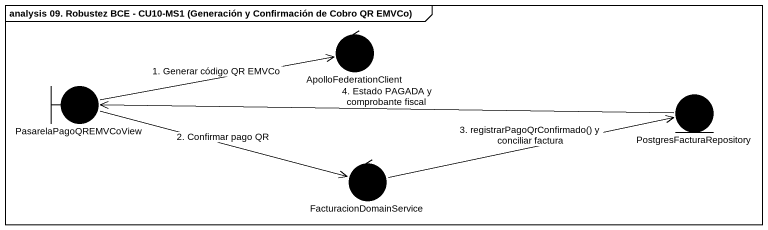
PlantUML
@startuml
mainframe analysis 09. Robustez BCE - CU10-MS1 (Generación y Confirmación de Cobro QR EMVCo)
control ApolloFederationClient #000000
boundary PasarelaPagoQREMVCoView #000000
entity PostgresFacturaRepository #000000
control FacturacionDomainService #000000
PasarelaPagoQREMVCoView -right-> ApolloFederationClient : 1. Generar código QR EMVCo
PasarelaPagoQREMVCoView -right-> FacturacionDomainService : 2. Confirmar pago QR
PostgresFacturaRepository -left-> PasarelaPagoQREMVCoView : 4. Estado PAGADA y comprobante fiscal
FacturacionDomainService -right-> PostgresFacturaRepository : 3. registrarPagoQrConfirmado() y conciliar factura
@enduml
